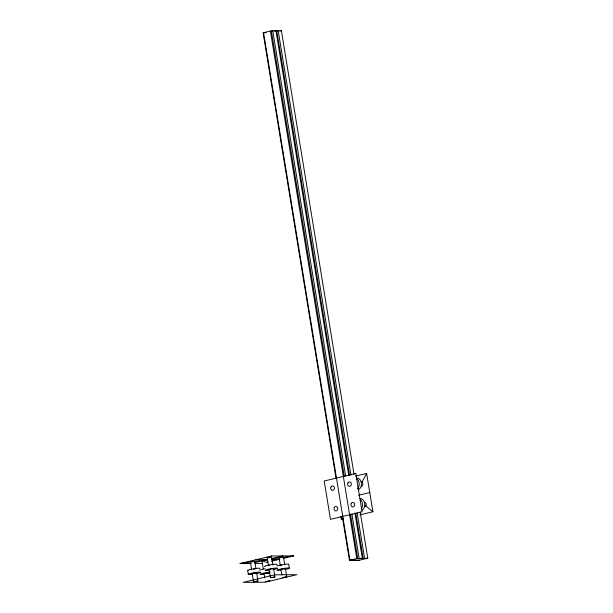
<?xml version="1.0" encoding="UTF-8"?>
<svg xmlns="http://www.w3.org/2000/svg" width="613" height="613" viewBox="0 0 613 613"><rect width="100%" height="100%" fill="white"/><g stroke="black" fill="none" stroke-linecap="round" stroke-linejoin="round"><path stroke-width="0.92" d="M251.583 569.921L250.449 561.585M257.943 581.04L253.521 581.737L257.966 580.971L256.632 572.795M273.559 568.757L274.9 576.94L272.869 577.53L270.448 577.699L269.107 569.523M286.754 576.864L282.302 577.63L286.754 576.864L285.413 568.688M343.196 518.82L341.341 519.265L342.698 516.805M355.494 476.079L366.635 473.428L362.03 482.178M264.218 561.807L266.923 559.7L255.874 559.761M268.954 558.114L271.659 556.006L293.765 555.868L283.551 558.305M267.199 557.638L268.119 557.332M262.126 561.6L263.559 561.186M268.302 573.002L264.05 573.607L264.448 573.661M270.471 577.63L274.9 576.94M280.547 565.531L281.804 565.201M273.069 569.148C274.762 568.128 266.517 569.852 270.41 569.638M269.007 565.5L269.958 565.278M284.493 569.186C287.773 567.998 278.049 569.753 282.264 569.569M359.532 560.159L349.923 560.221L263.536 32.673L270.394 31.033L275.934 30.681L348.728 475.182M264.494 32.665L263.123 32.995L336.07 478.439M274.563 31.01L275.934 30.681M275.314 31.002L281.382 30.65L354.015 474.209M280.011 30.979L281.382 30.65M358.636 495.235L369.777 492.584M359.915 514.843L372.911 511.74L366.635 473.428M251.138 563.454L240.089 563.523L271.659 556.006M254.855 562.573L266.923 559.7L240.089 563.523M271.567 558.589L282.708 555.937M265.904 562.504L267.766 562.067M271.475 561.179L279.834 559.186M349.923 560.221L356.789 558.581L366.398 558.527M342.246 516.184L349.51 560.543L350.881 560.213M354.904 512.935L362.321 558.228L357.747 558.581L350.483 514.223M354.092 560.198L349.51 560.543M360.95 558.558L362.321 558.228M356.329 560.182L354.958 560.504L358.161 560.489L367.769 558.198L360.199 511.955M367.769 558.198L363.195 558.543L355.778 513.25M251.192 561.37L252.855 561.056M267.559 573.224L266.471 573.439M268.64 557.225L270.839 556.91M280.486 557.148L282.195 556.88M254.617 573.515C261.414 571.998 249.499 573.553 252.993 573.722M253.59 569.201L255.223 568.994M271.613 559.025L293.765 555.868M263.536 32.673L266.096 32.658M271.528 559.669L277.98 559.631M254.824 563.439L262.188 563.393M364.904 505.227L372.911 511.74M278.179 30.673L350.965 475.167M357.149 512.92L364.566 558.221M276.808 30.995L349.594 475.496M272.731 30.704L345.678 476.148M351.854 513.893L359.118 558.251M271.36 31.033L344.307 476.47M270.394 31.033L356.789 558.581M340.889 516.529L341.341 519.265M288.692 564.259L289.328 568.144M283.482 556.872L284.815 565.056M279.053 557.569L280.363 565.814M280.961 569.454L281.857 574.902M271.628 556.949L272.961 565.125M267.176 557.707L268.517 565.891M262.096 561.669L263.291 568.941M264.034 573.484L264.778 578.028M254.694 560.979L255.889 568.251M252.181 573.553L253.521 581.737M247.667 570.465L248.303 574.35M361.118 481.795A2.26 1.87 89.7 0 1 362.674 483.059M362.827 483.619A2.26 1.87 89.7 0 1 362.766 484.783M362.551 485.32A2.26 1.87 89.7 0 1 362.229 485.757M361.823 486.086A2.26 1.87 89.7 0 1 361.363 486.278M364.965 502.461A2.26 1.87 89.7 0 1 365.915 505.863M365.593 506.307A2.26 1.87 89.7 0 1 365.187 506.637M356.958 478.929A6.222 5.134 89.7 0 1 357.494 488.783M356.689 477.872A6.222 5.134 89.7 0 1 361.386 482.883A6.222 5.134 89.7 0 1 358.62 489.672M360.329 499.472A6.222 5.134 89.7 0 1 361.739 508.116M360.053 498.415A6.222 5.134 89.7 0 1 364.75 503.426A6.222 5.134 89.7 0 1 361.984 510.215M268.755 570.297A6.222 0.659 -9.3 0 1 266.647 569.6A6.222 0.659 -9.3 0 1 276.386 568.067A6.222 0.659 -9.3 0 1 273.459 569.554M264.946 566.542A6.222 0.659 -9.3 0 1 270.984 564.665A6.222 0.659 -9.3 0 1 276.287 564.765M280.608 570.22A6.222 0.659 -9.3 0 1 278.501 569.523A6.222 0.659 -9.3 0 1 288.24 567.998A6.222 0.659 -9.3 0 1 285.306 569.485M276.999 565.929A6.222 0.659 -9.3 0 1 284.417 564.366A6.222 0.659 -9.3 0 1 288.623 564.443M251.828 574.327A6.222 0.659 -9.3 0 1 249.721 573.63A6.222 0.659 -9.3 0 1 259.46 572.098A6.222 0.659 -9.3 0 1 256.525 573.592M248.012 570.58A6.222 0.659 -9.3 0 1 253.253 568.833A6.222 0.659 -9.3 0 1 259.843 568.55M269.804 573.209A6.222 0.659 -9.3 0 1 268.379 573.515M263.682 574.258A6.222 0.659 -9.3 0 1 261.1 573.707A6.222 0.659 -9.3 0 1 270.226 572.075M259.59 570.205A6.222 0.659 -9.3 0 1 265.107 568.757M265.398 581.591L269.82 580.902L265.398 581.591M355.778 473.489L324.208 481.013L330.484 519.326L362.053 511.809L355.778 473.489M274.739 574.825L243.169 582.35L265.276 582.22L296.845 574.695L274.739 574.825M347.916 482.86A2.26 1.87 89.7 0 0 349.341 486.385A2.26 1.87 89.7 0 0 351.134 483.128A2.26 1.87 89.7 0 0 347.916 482.86M330.982 486.891A2.26 1.87 89.7 0 0 332.415 490.415A2.26 1.87 89.7 0 0 334.208 487.159A2.26 1.87 89.7 0 0 330.982 486.891M334.346 507.441A2.26 1.87 89.7 0 0 335.778 510.958A2.26 1.87 89.7 0 0 337.571 507.71A2.26 1.87 89.7 0 0 334.346 507.441M351.28 503.411A2.26 1.87 89.7 0 0 352.705 506.928A2.26 1.87 89.7 0 0 354.506 503.671A2.26 1.87 89.7 0 0 351.28 503.411"/></g></svg>
